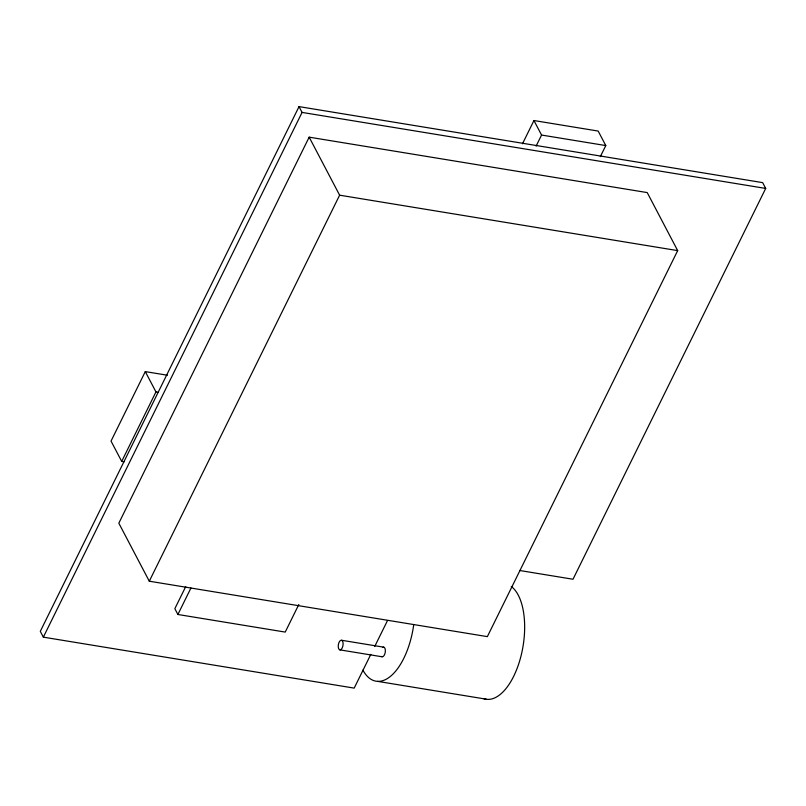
<?xml version="1.0" encoding="UTF-8"?>
<svg xmlns="http://www.w3.org/2000/svg" width="806" height="806" viewBox="0 0 806 806"><rect width="100%" height="100%" fill="white"/><g stroke="black" fill="none" stroke-linecap="round" stroke-linejoin="round"><path stroke-width="1.21" d="M167.477 375.243L145.292 371.606L111.037 441.084L121.696 461.395L124.164 461.798M121.696 461.395L155.951 391.907L145.292 371.606M519.598 570.487L573.006 579.242L765.7 188.433L762.657 182.63L299.026 106.614L40.3 631.35L43.343 637.153L354.187 688.112L370.831 654.351M43.343 637.153L302.069 112.417L299.026 106.614M309.161 137.161L118.825 523.185L149.291 581.207L487.348 636.629L677.675 250.616L647.218 192.584L309.161 137.161L339.628 195.183L677.675 250.616M149.291 581.207L339.628 195.183M185.723 586.627L174.842 608.681L177.894 614.484L285.223 632.085L298.814 604.51M177.894 614.484L190.941 588.017M522.479 143.8L533.945 120.537L598.173 131.066L605.79 145.574L600.329 156.646M536.101 146.118L541.561 135.045L533.945 120.537M374.719 646.472L387.485 620.59M541.561 135.045L605.79 145.574M302.069 112.417L765.7 188.433M155.951 391.907L158.419 392.31M341.563 640.256A4.876 2.337 -80.7 0 1 342.197 647.953A4.876 2.337 -80.7 0 1 338.258 646.946A4.876 2.337 -80.7 0 1 341.563 640.256L383.817 647.188M339.789 649.848L382.044 656.769M377.621 681.372L487.489 699.386A58.546 28.049 -80.7 0 0 522.076 651.389A58.546 28.049 -80.7 0 0 511.276 586.476M413.71 624.771A58.546 28.049 -80.7 0 1 391.525 675.438A58.546 28.049 -80.7 0 1 362.912 670.139M486.28 699.276A58.546 28.049 -80.7 0 1 483.882 698.711M382.558 647.54A4.876 2.337 -80.7 0 1 385.298 651.933A4.876 2.337 -80.7 0 1 381.49 656.457"/></g></svg>
